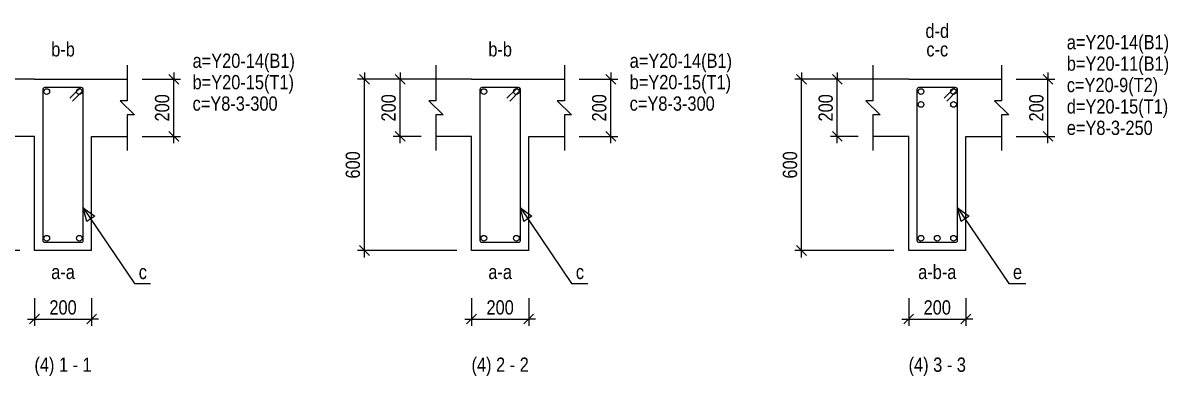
# Model space of a CAD drawing. Extents: x 0 to 206258, y -403073 to 0.
# Drawn here: x 91906 to 99923, y -204334 to -201859 of the extents above; entities that cross this region are included whole.
import ezdxf
from ezdxf.enums import TextEntityAlignment as Align

# ---------------------------------------------------------------- set-up
doc = ezdxf.new("R2010")
doc.units = 0
doc.header["$LTSCALE"] = 1000
doc.layers.add('Beam Line(D)', color=112, linetype='Continuous', true_color=0x00bd5e)
doc.layers.add('Link Label', color=94, linetype='Continuous', true_color=0x008100)
for name, color, linetype in [('Break Line', 5, 'Continuous'), ('Dimension Line', 5, 'Continuous'), ('Leader Line', 5, 'Continuous'), ('Link Line', 3, 'Continuous'), ('Rebar Label', 6, 'Continuous'), ('Rebar Line', 7, 'Continuous'), ('Section Label', 1, 'Continuous'), ('Top Rebar Label', 6, 'Continuous')]:
    doc.layers.add(name, color=color, linetype=linetype)
doc.styles.add('Dimension Text', font='ARIALN.TTF', dxfattribs={"height": 100})
doc.styles.add('Link Label', font='ARIALN.TTF', dxfattribs={"height": 100})
doc.styles.add('Rebar Label', font='ARIALN.TTF', dxfattribs={"height": 100})
doc.styles.add('Section Label', font='ARIALN.TTF', dxfattribs={"height": 100})
doc.styles.add('Top Rebar Label', font='ARIALN.TTF', dxfattribs={"height": 100})
doc.dimstyles.new('BEAM', dxfattribs={"dimtxt": 100, "dimasz": 30, "dimexe": 48.3, "dimexo": 103.5, "dimgap": 30, "dimtad": 1, "dimtoh": 1, "dimdec": 1, "dimlfac": 0.5, "dimdsep": 46, "dimtxsty": 'Dimension Text', "dimblk": 'PCDIM_TICK', "dimcen": 0.09, "dimclrd": 5, "dimclre": 5, "dimclrt": 5, "dimadec": 1, "dimazin": 0, "dimtp": 1, "dimtm": 1, "dimtfac": 1, "dimtdec": 4, "dimtofl": 0, "dimtmove": 0, "dimatfit": 3, "dimfxl": 1, "dimtolj": 1, "dimtzin": 0, "dimarcsym": 0})

# ---------------------------------------------------------------- blocks, each defined once
blk = doc.blocks.new('PCDIM_TICK')
at = {"layer": 'Dimension Line', "color": 0, "transparency": 33554687}
for p, q in [((1.15, 1.15), (-1.15, -1.15)), ((1.61, 0), (0, 0))]:
    blk.add_line(p, q, dxfattribs=at)
blk = doc.blocks.new('*U2828')
at = {"layer": 'Dimension Line', "color": 5, "true_color": 0x0000ff, "transparency": 16777216}
for p, q in [((92740.5, -202254.3), (93010.3, -202254.3)), ((92962, -202654.3), (92962, -202254.3)), ((92740.5, -202654.3), (93010.3, -202654.3))]:
    blk.add_line(p, q, dxfattribs=at)
at = {"layer": 'Dimension Line', "color": 5, "true_color": 0x0000ff, "transparency": 16777216, "xscale": 30, "yscale": 30}
for p, rotation in [((92962, -202254.3), 89.99999999999447), ((92962, -202654.3), 269.9999999999834)]:
    blk.add_blockref('PCDIM_TICK', p, dxfattribs=dict(at, rotation=rotation))
at = {"layer": 'Dimension Line', "color": 5, "true_color": 0x0000ff, "transparency": 16777216, "insert": (92932, -202454.3), "char_height": 100, "width": 182.775, "attachment_point": 8, "rotation": 90, "style": 'Dimension Text'}
blk.add_mtext('200', dxfattribs=at)
blk = doc.blocks.new('*U2830')
at = {"layer": 'Dimension Line', "color": 5, "true_color": 0x0000ff, "transparency": 16777216}
for p, q in [((91883.5, -202254.3), (91188.7, -202254.3)), ((91237, -203454.3), (91237, -202254.3)), ((91883.5, -203454.3), (91188.7, -203454.3))]:
    blk.add_line(p, q, dxfattribs=at)
at = {"layer": 'Dimension Line', "color": 5, "true_color": 0x0000ff, "transparency": 16777216, "xscale": 30, "yscale": 30}
for p, rotation in [((91237, -202254.3), 89.99999999999447), ((91237, -203454.3), 269.9999999999834)]:
    blk.add_blockref('PCDIM_TICK', p, dxfattribs=dict(at, rotation=rotation))
at = {"layer": 'Dimension Line', "color": 5, "true_color": 0x0000ff, "transparency": 16777216, "insert": (91207, -202854.3), "char_height": 100, "width": 181.97, "attachment_point": 8, "rotation": 90, "style": 'Dimension Text'}
blk.add_mtext('600', dxfattribs=at)
blk = doc.blocks.new('*U2831')
at = {"layer": 'Dimension Line', "color": 5, "true_color": 0x0000ff, "transparency": 16777216}
for p, q in [((91987, -203787.8), (91987, -203982.6)), ((92387, -203787.8), (92387, -203982.6)), ((91987, -203934.3), (92387, -203934.3))]:
    blk.add_line(p, q, dxfattribs=at)
at = {"layer": 'Dimension Line', "color": 5, "true_color": 0x0000ff, "transparency": 16777216, "xscale": 30, "yscale": 30, "rotation": 180.0000000000004}
blk.add_blockref('PCDIM_TICK', (91987, -203934.3), dxfattribs=at)
at = {"layer": 'Dimension Line', "color": 5, "true_color": 0x0000ff, "transparency": 16777216, "xscale": 30, "yscale": 30}
blk.add_blockref('PCDIM_TICK', (92387, -203934.3), dxfattribs=at)
at = {"layer": 'Dimension Line', "color": 5, "true_color": 0x0000ff, "transparency": 16777216, "insert": (92187, -203904.3), "char_height": 100, "width": 182.775, "attachment_point": 8, "style": 'Dimension Text'}
blk.add_mtext('200', dxfattribs=at)
blk = doc.blocks.new('*U2832')
at = {"layer": 'Dimension Line', "color": 5, "true_color": 0x0000ff, "transparency": 16777216}
for p, q in [((95800.7, -202254.3), (96070.5, -202254.3)), ((96022.2, -202654.3), (96022.2, -202254.3)), ((95800.7, -202654.3), (96070.5, -202654.3))]:
    blk.add_line(p, q, dxfattribs=at)
at = {"layer": 'Dimension Line', "color": 5, "true_color": 0x0000ff, "transparency": 16777216, "xscale": 30, "yscale": 30}
for p, rotation in [((96022.2, -202254.3), 89.99999999999447), ((96022.2, -202654.3), 269.9999999999834)]:
    blk.add_blockref('PCDIM_TICK', p, dxfattribs=dict(at, rotation=rotation))
at = {"layer": 'Dimension Line', "color": 5, "true_color": 0x0000ff, "transparency": 16777216, "insert": (95992.2, -202454.3), "char_height": 100, "width": 182.775, "attachment_point": 8, "rotation": 90, "style": 'Dimension Text'}
blk.add_mtext('200', dxfattribs=at)
blk = doc.blocks.new('*U2833')
at = {"layer": 'Dimension Line', "color": 5, "true_color": 0x0000ff, "transparency": 16777216}
for p, q in [((94693.7, -202254.3), (94498.9, -202254.3)), ((94547.2, -202654.3), (94547.2, -202254.3)), ((94693.7, -202654.3), (94498.9, -202654.3))]:
    blk.add_line(p, q, dxfattribs=at)
at = {"layer": 'Dimension Line', "color": 5, "true_color": 0x0000ff, "transparency": 16777216, "xscale": 30, "yscale": 30}
for p, rotation in [((94547.2, -202254.3), 89.99999999999447), ((94547.2, -202654.3), 269.9999999999834)]:
    blk.add_blockref('PCDIM_TICK', p, dxfattribs=dict(at, rotation=rotation))
at = {"layer": 'Dimension Line', "color": 5, "true_color": 0x0000ff, "transparency": 16777216, "insert": (94517.2, -202454.3), "char_height": 100, "width": 182.775, "attachment_point": 8, "rotation": 90, "style": 'Dimension Text'}
blk.add_mtext('200', dxfattribs=at)
blk = doc.blocks.new('*U2834')
at = {"layer": 'Dimension Line', "color": 5, "true_color": 0x0000ff, "transparency": 16777216}
for p, q in [((94943.7, -202254.3), (94248.9, -202254.3)), ((94297.2, -203454.3), (94297.2, -202254.3)), ((94943.7, -203454.3), (94248.9, -203454.3))]:
    blk.add_line(p, q, dxfattribs=at)
at = {"layer": 'Dimension Line', "color": 5, "true_color": 0x0000ff, "transparency": 16777216, "xscale": 30, "yscale": 30}
for p, rotation in [((94297.2, -202254.3), 89.99999999999447), ((94297.2, -203454.3), 269.9999999999834)]:
    blk.add_blockref('PCDIM_TICK', p, dxfattribs=dict(at, rotation=rotation))
at = {"layer": 'Dimension Line', "color": 5, "true_color": 0x0000ff, "transparency": 16777216, "insert": (94267.2, -202854.3), "char_height": 100, "width": 181.97, "attachment_point": 8, "rotation": 90, "style": 'Dimension Text'}
blk.add_mtext('600', dxfattribs=at)
blk = doc.blocks.new('*U2835')
at = {"layer": 'Dimension Line', "color": 5, "true_color": 0x0000ff, "transparency": 16777216}
for p, q in [((95047.2, -203787.8), (95047.2, -203982.6)), ((95447.2, -203787.8), (95447.2, -203982.6)), ((95047.2, -203934.3), (95447.2, -203934.3))]:
    blk.add_line(p, q, dxfattribs=at)
at = {"layer": 'Dimension Line', "color": 5, "true_color": 0x0000ff, "transparency": 16777216, "xscale": 30, "yscale": 30, "rotation": 180.0000000000004}
blk.add_blockref('PCDIM_TICK', (95047.2, -203934.3), dxfattribs=at)
at = {"layer": 'Dimension Line', "color": 5, "true_color": 0x0000ff, "transparency": 16777216, "xscale": 30, "yscale": 30}
blk.add_blockref('PCDIM_TICK', (95447.2, -203934.3), dxfattribs=at)
at = {"layer": 'Dimension Line', "color": 5, "true_color": 0x0000ff, "transparency": 16777216, "insert": (95247.2, -203904.3), "char_height": 100, "width": 182.775, "attachment_point": 8, "style": 'Dimension Text'}
blk.add_mtext('200', dxfattribs=at)
blk = doc.blocks.new('*U2836')
at = {"layer": 'Dimension Line', "color": 5, "true_color": 0x0000ff, "transparency": 16777216}
for p, q in [((98860.9, -202254.3), (99130.7, -202254.3)), ((99082.4, -202654.3), (99082.4, -202254.3)), ((98860.9, -202654.3), (99130.7, -202654.3))]:
    blk.add_line(p, q, dxfattribs=at)
at = {"layer": 'Dimension Line', "color": 5, "true_color": 0x0000ff, "transparency": 16777216, "xscale": 30, "yscale": 30}
for p, rotation in [((99082.4, -202254.3), 89.99999999999447), ((99082.4, -202654.3), 269.9999999999834)]:
    blk.add_blockref('PCDIM_TICK', p, dxfattribs=dict(at, rotation=rotation))
at = {"layer": 'Dimension Line', "color": 5, "true_color": 0x0000ff, "transparency": 16777216, "insert": (99052.4, -202454.3), "char_height": 100, "width": 182.775, "attachment_point": 8, "rotation": 90, "style": 'Dimension Text'}
blk.add_mtext('200', dxfattribs=at)
blk = doc.blocks.new('*U2837')
at = {"layer": 'Dimension Line', "color": 5, "true_color": 0x0000ff, "transparency": 16777216}
for p, q in [((97753.9, -202254.3), (97559.1, -202254.3)), ((97607.4, -202654.3), (97607.4, -202254.3)), ((97753.9, -202654.3), (97559.1, -202654.3))]:
    blk.add_line(p, q, dxfattribs=at)
at = {"layer": 'Dimension Line', "color": 5, "true_color": 0x0000ff, "transparency": 16777216, "xscale": 30, "yscale": 30}
for p, rotation in [((97607.4, -202254.3), 89.99999999999447), ((97607.4, -202654.3), 269.9999999999834)]:
    blk.add_blockref('PCDIM_TICK', p, dxfattribs=dict(at, rotation=rotation))
at = {"layer": 'Dimension Line', "color": 5, "true_color": 0x0000ff, "transparency": 16777216, "insert": (97577.4, -202454.3), "char_height": 100, "width": 182.775, "attachment_point": 8, "rotation": 90, "style": 'Dimension Text'}
blk.add_mtext('200', dxfattribs=at)
blk = doc.blocks.new('*U2838')
at = {"layer": 'Dimension Line', "color": 5, "true_color": 0x0000ff, "transparency": 16777216}
for p, q in [((98003.9, -202254.3), (97309.1, -202254.3)), ((97357.4, -203454.3), (97357.4, -202254.3)), ((98003.9, -203454.3), (97309.1, -203454.3))]:
    blk.add_line(p, q, dxfattribs=at)
at = {"layer": 'Dimension Line', "color": 5, "true_color": 0x0000ff, "transparency": 16777216, "xscale": 30, "yscale": 30}
for p, rotation in [((97357.4, -202254.3), 89.99999999999447), ((97357.4, -203454.3), 269.9999999999834)]:
    blk.add_blockref('PCDIM_TICK', p, dxfattribs=dict(at, rotation=rotation))
at = {"layer": 'Dimension Line', "color": 5, "true_color": 0x0000ff, "transparency": 16777216, "insert": (97327.4, -202854.3), "char_height": 100, "width": 181.97, "attachment_point": 8, "rotation": 90, "style": 'Dimension Text'}
blk.add_mtext('600', dxfattribs=at)
blk = doc.blocks.new('*U2839')
at = {"layer": 'Dimension Line', "color": 5, "true_color": 0x0000ff, "transparency": 16777216}
for p, q in [((98107.4, -203787.8), (98107.4, -203982.6)), ((98507.4, -203787.8), (98507.4, -203982.6)), ((98107.4, -203934.3), (98507.4, -203934.3))]:
    blk.add_line(p, q, dxfattribs=at)
at = {"layer": 'Dimension Line', "color": 5, "true_color": 0x0000ff, "transparency": 16777216, "xscale": 30, "yscale": 30, "rotation": 180.0000000000004}
blk.add_blockref('PCDIM_TICK', (98107.4, -203934.3), dxfattribs=at)
at = {"layer": 'Dimension Line', "color": 5, "true_color": 0x0000ff, "transparency": 16777216, "xscale": 30, "yscale": 30}
blk.add_blockref('PCDIM_TICK', (98507.4, -203934.3), dxfattribs=at)
at = {"layer": 'Dimension Line', "color": 5, "true_color": 0x0000ff, "transparency": 16777216, "insert": (98307.4, -203904.3), "char_height": 100, "width": 182.775, "attachment_point": 8, "style": 'Dimension Text'}
blk.add_mtext('200', dxfattribs=at)

msp = doc.modelspace()

# ---------------------------------------------------------------- linework, layer by layer
at = {"layer": 'Beam Line(D)', "transparency": 33554687}
for points in [[(91986.966, -202254.284), (91736.966, -202254.284)], [(91986.966, -202254.284), (92386.966, -202254.284)], [(91986.966, -202254.284), (91986.966, -202254.284)], [(92386.966, -202254.284), (92386.966, -202254.284)], [(92386.966, -202254.284), (92636.966, -202254.284)], [(95047.204, -202254.284), (94797.204, -202254.284)], [(95047.204, -202254.284), (95447.204, -202254.284)], [(95047.204, -202254.284), (95047.204, -202254.284)], [(95447.204, -202254.284), (95447.204, -202254.284)], [(95447.204, -202254.284), (95697.204, -202254.284)], [(98107.443, -202254.284), (97857.443, -202254.284)], [(98107.443, -202254.284), (98507.443, -202254.284)], [(98107.443, -202254.284), (98107.443, -202254.284)], [(98507.443, -202254.284), (98507.443, -202254.284)], [(98507.443, -202254.284), (98757.443, -202254.284)], [(92386.966, -203454.284), (91986.966, -203454.284), (91986.966, -202654.284), (91736.966, -202654.284)], [(92386.966, -203454.284), (92386.966, -202654.284), (92636.966, -202654.284)], [(95447.204, -203454.284), (95047.204, -203454.284), (95047.204, -202654.284), (94797.204, -202654.284)], [(95447.204, -203454.284), (95447.204, -202654.284), (95697.204, -202654.284)], [(98507.443, -203454.284), (98107.443, -203454.284), (98107.443, -202654.284), (97857.443, -202654.284)], [(98507.443, -203454.284), (98507.443, -202654.284), (98757.443, -202654.284)]]:
    msp.add_lwpolyline(points, dxfattribs=at)
at = {"layer": 'Break Line', "transparency": 33554687}
for points in [[(92636.966, -202154.284), (92636.966, -202404.284), (92586.966, -202404.284), (92686.966, -202504.284), (92636.966, -202504.284), (92636.966, -202754.284)], [(94797.204, -202154.284), (94797.204, -202404.284), (94747.204, -202404.284), (94847.204, -202504.284), (94797.204, -202504.284), (94797.204, -202754.284)], [(95697.204, -202154.284), (95697.204, -202404.284), (95647.204, -202404.284), (95747.204, -202504.284), (95697.204, -202504.284), (95697.204, -202754.284)], [(97857.443, -202154.284), (97857.443, -202404.284), (97807.443, -202404.284), (97907.443, -202504.284), (97857.443, -202504.284), (97857.443, -202754.284)], [(98757.443, -202154.284), (98757.443, -202404.284), (98707.443, -202404.284), (98807.443, -202504.284), (98757.443, -202504.284), (98757.443, -202754.284)]]:
    msp.add_lwpolyline(points, dxfattribs=at)
at = {"layer": 'Leader Line', "transparency": 33554687}
for points in [[(92409.906, -203213.007), (92353.221, -203251.296), (92328.965, -203154.282), (92409.906, -203213.007)], [(92328.965, -203154.282), (92686.966, -203684.284), (92800.095, -203684.284)], [(95470.146, -203213.01), (95413.462, -203251.298), (95389.205, -203154.285), (95470.146, -203213.01)], [(95389.205, -203154.285), (95747.204, -203684.284), (95860.334, -203684.284)], [(98530.384, -203213.009), (98473.7, -203251.298), (98449.444, -203154.284), (98530.384, -203213.009)], [(98449.444, -203154.284), (98807.443, -203684.284), (98928.255, -203684.284)]]:
    msp.add_lwpolyline(points, dxfattribs=at)
at = {"layer": 'Link Line', "transparency": 33554687}
for points in [[(92254.155, -202406.894), (92324.865, -202336.183, 0.66817864), (92314.966, -202312.284), (92058.966, -202312.284, 0.41421356), (92044.966, -202326.284), (92044.966, -203382.284, 0.41421356), (92058.966, -203396.284), (92314.966, -203396.284, 0.41421356), (92328.966, -203382.284), (92328.966, -202326.284, 0.66817864), (92305.066, -202316.384), (92234.356, -202387.095)], [(95314.393, -202406.894), (95385.104, -202336.183, 0.66817864), (95375.204, -202312.284), (95119.204, -202312.284, 0.41421356), (95105.204, -202326.284), (95105.204, -203382.284, 0.41421356), (95119.204, -203396.284), (95375.204, -203396.284, 0.41421356), (95389.204, -203382.284), (95389.204, -202326.284, 0.66817864), (95365.305, -202316.384), (95294.594, -202387.095)], [(98374.632, -202406.894), (98445.343, -202336.183, 0.66817864), (98435.443, -202312.284), (98179.443, -202312.284, 0.41421356), (98165.443, -202326.284), (98165.443, -203382.284, 0.41421356), (98179.443, -203396.284), (98435.443, -203396.284, 0.41421356), (98449.443, -203382.284), (98449.443, -202326.284, 0.66817864), (98425.544, -202316.384), (98354.833, -202387.095)]]:
    msp.add_lwpolyline(points, format="xyb", dxfattribs=at)
at = {"layer": 'Rebar Line', "transparency": 33554687}
for centre in [(92072.966, -202340.284), (92300.966, -202340.284), (95133.204, -202340.284), (95361.204, -202340.284), (98193.443, -202340.284), (98421.443, -202340.284), (98193.443, -202430.284), (98421.443, -202430.284), (92072.966, -203368.284), (92300.966, -203368.284), (95133.204, -203368.284), (95361.204, -203368.284), (98193.443, -203368.284), (98307.443, -203368.284), (98421.443, -203368.284)]:
    msp.add_circle(centre, 20, dxfattribs=at)

# ---------------------------------------------------------------- texts
at = {"layer": 'Link Label', "transparency": 33554687, "style": 'Link Label'}
for s, p in [(' c=Y8-3-300', (93061.966, -202474.284)), (' c=Y8-3-300', (96122.204, -202474.284)), (' e=Y8-3-250', (99182.443, -202644.284)), ('c', (92716.966, -203654.284)), ('c', (95777.204, -203654.284)), ('e', (98837.443, -203654.284))]:
    msp.add_text(s, height=100, dxfattribs=at).set_placement(p)
at = {"layer": 'Rebar Label', "transparency": 33554687, "style": 'Rebar Label'}
for s, p in [('d-d', (98307.443, -201994.284)), ('b-b', (92186.966, -202124.284)), ('b-b', (95247.204, -202124.284)), ('c-c', (98307.443, -202124.284)), ('a-b-a', (98307.443, -203684.284)), ('a-a', (92186.966, -203684.284)), ('a-a', (95247.204, -203684.284))]:
    msp.add_text(s, height=100, dxfattribs=at).set_placement(p, align=Align.BOTTOM_CENTER)
for s, p in [(' a=Y20-14(B1)', (99182.443, -202044.284)), (' a=Y20-14(B1)', (93061.966, -202174.284)), (' a=Y20-14(B1)', (96122.204, -202174.284)), (' b=Y20-11(B1)', (99182.443, -202194.284))]:
    msp.add_text(s, height=100, dxfattribs=at).set_placement(p)
at = {"layer": 'Section Label', "transparency": 33554687, "style": 'Section Label'}
for s, p in [('(4) 1 - 1', (92186.966, -204334.284)), ('(4) 2 - 2', (95247.204, -204334.284)), ('(4) 3 - 3', (98307.443, -204334.284))]:
    msp.add_text(s, height=100, dxfattribs=at).set_placement(p, align=Align.BOTTOM_CENTER)
at = {"layer": 'Top Rebar Label', "transparency": 33554687, "style": 'Top Rebar Label'}
for s, p in [(' b=Y20-15(T1)', (93061.966, -202324.284)), (' b=Y20-15(T1)', (96122.204, -202324.284)), (' c=Y20-9(T2)', (99182.443, -202344.284)), (' d=Y20-15(T1)', (99182.443, -202494.284))]:
    msp.add_text(s, height=100, dxfattribs=at).set_placement(p)

# ---------------------------------------------------------------- dimensions: what is measured, and where the dimension line sits
at = {"layer": 'Dimension Line', "transparency": 33554687}
for base, p1, p2, text, picture, middle in [((91236.966, -202854.284), (91986.966, -203454.284), (91986.966, -202254.284), '600', '*U2830', (91236.966, -202854.284)), ((92961.966, -202454.284), (92636.966, -202654.284), (92636.966, -202254.284), '200', '*U2828', (92961.966, -202454.284)), ((94297.204, -202854.284), (95047.204, -203454.284), (95047.204, -202254.284), '600', '*U2834', (94297.204, -202854.284)), ((94547.204, -202454.284), (94797.204, -202654.284), (94797.204, -202254.284), '200', '*U2833', (94547.204, -202454.284)), ((96022.204, -202454.284), (95697.204, -202654.284), (95697.204, -202254.284), '200', '*U2832', (96022.204, -202454.284)), ((97357.443, -202854.284), (98107.443, -203454.284), (98107.443, -202254.284), '600', '*U2838', (97357.443, -202854.284)), ((97607.443, -202454.284), (97857.443, -202654.284), (97857.443, -202254.284), '200', '*U2837', (97607.443, -202454.284)), ((99082.443, -202454.284), (98757.443, -202654.284), (98757.443, -202254.284), '200', '*U2836', (99082.443, -202454.284))]:
    dim = msp.add_linear_dim(base=base, p1=p1, p2=p2, angle=90, text=text, dimstyle='BEAM', override={"dimscale": 1, "dimtxt": 100, "dimasz": 30, "dimexe": 48.3, "dimexo": 103.5, "dimgap": 30, "dimtad": 1, "dimtih": 0, "dimdec": 1, "dimlfac": 0.5, "dimzin": 8, "dimlunit": 2, "dimpost": '', "dimtxsty": 'Dimension Text', "dimblk": 'PCDIM_TICK', "dimse1": 0, "dimse2": 0, "dimsd2": 0, "dimclrd": 5, "dimclre": 5, "dimclrt": 5, "dimaunit": 0, "dimadec": 1, "dimazin": 0, "dimtol": 0, "dimtp": 1, "dimtm": 1, "dimtmove": 0}, dxfattribs=at)
    dim.commit()
    dim.dimension.update_dxf_attribs({"geometry": picture, "text_midpoint": middle})
for base, p1, p2, picture, middle in [((92186.966, -203934.284), (91986.966, -203684.284), (92386.966, -203684.284), '*U2831', (92186.966, -203934.284)), ((95247.204, -203934.284), (95047.204, -203684.284), (95447.204, -203684.284), '*U2835', (95247.204, -203934.284)), ((98307.443, -203934.284), (98107.443, -203684.284), (98507.443, -203684.284), '*U2839', (98307.443, -203934.284))]:
    dim = msp.add_linear_dim(base=base, p1=p1, p2=p2, text='200', dimstyle='BEAM', override={"dimscale": 1, "dimtxt": 100, "dimasz": 30, "dimexe": 48.3, "dimexo": 103.5, "dimgap": 30, "dimtad": 1, "dimtih": 0, "dimdec": 1, "dimlfac": 0.5, "dimzin": 8, "dimlunit": 2, "dimpost": '', "dimtxsty": 'Dimension Text', "dimblk": 'PCDIM_TICK', "dimse1": 0, "dimse2": 0, "dimsd2": 0, "dimclrd": 5, "dimclre": 5, "dimclrt": 5, "dimaunit": 0, "dimadec": 1, "dimazin": 0, "dimtol": 0, "dimtp": 1, "dimtm": 1, "dimtmove": 0}, dxfattribs=at)
    dim.commit()
    dim.dimension.update_dxf_attribs({"geometry": picture, "text_midpoint": middle})

doc.saveas('drawing.dxf')
